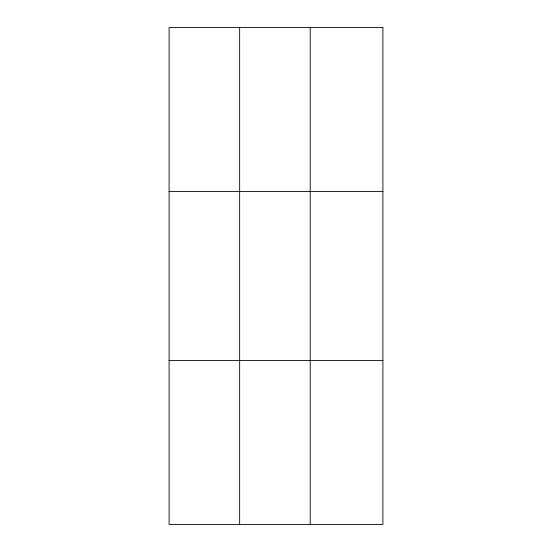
<?xml version="1.0" encoding="UTF-8"?>
<svg xmlns="http://www.w3.org/2000/svg" width="552" height="552" viewBox="0 0 552 552"><rect width="100%" height="100%" fill="white"/><g stroke="black" fill="none" stroke-linecap="round" stroke-linejoin="round"><path stroke-width="0.83" d="M239.658 524.4L239.658 27.6M310.21 524.4L310.21 27.6M169.098 191.544L382.902 191.544M169.098 360.456L382.902 360.456M382.902 27.6L382.902 524.4L169.098 524.4L169.098 27.6L382.902 27.6"/></g></svg>
